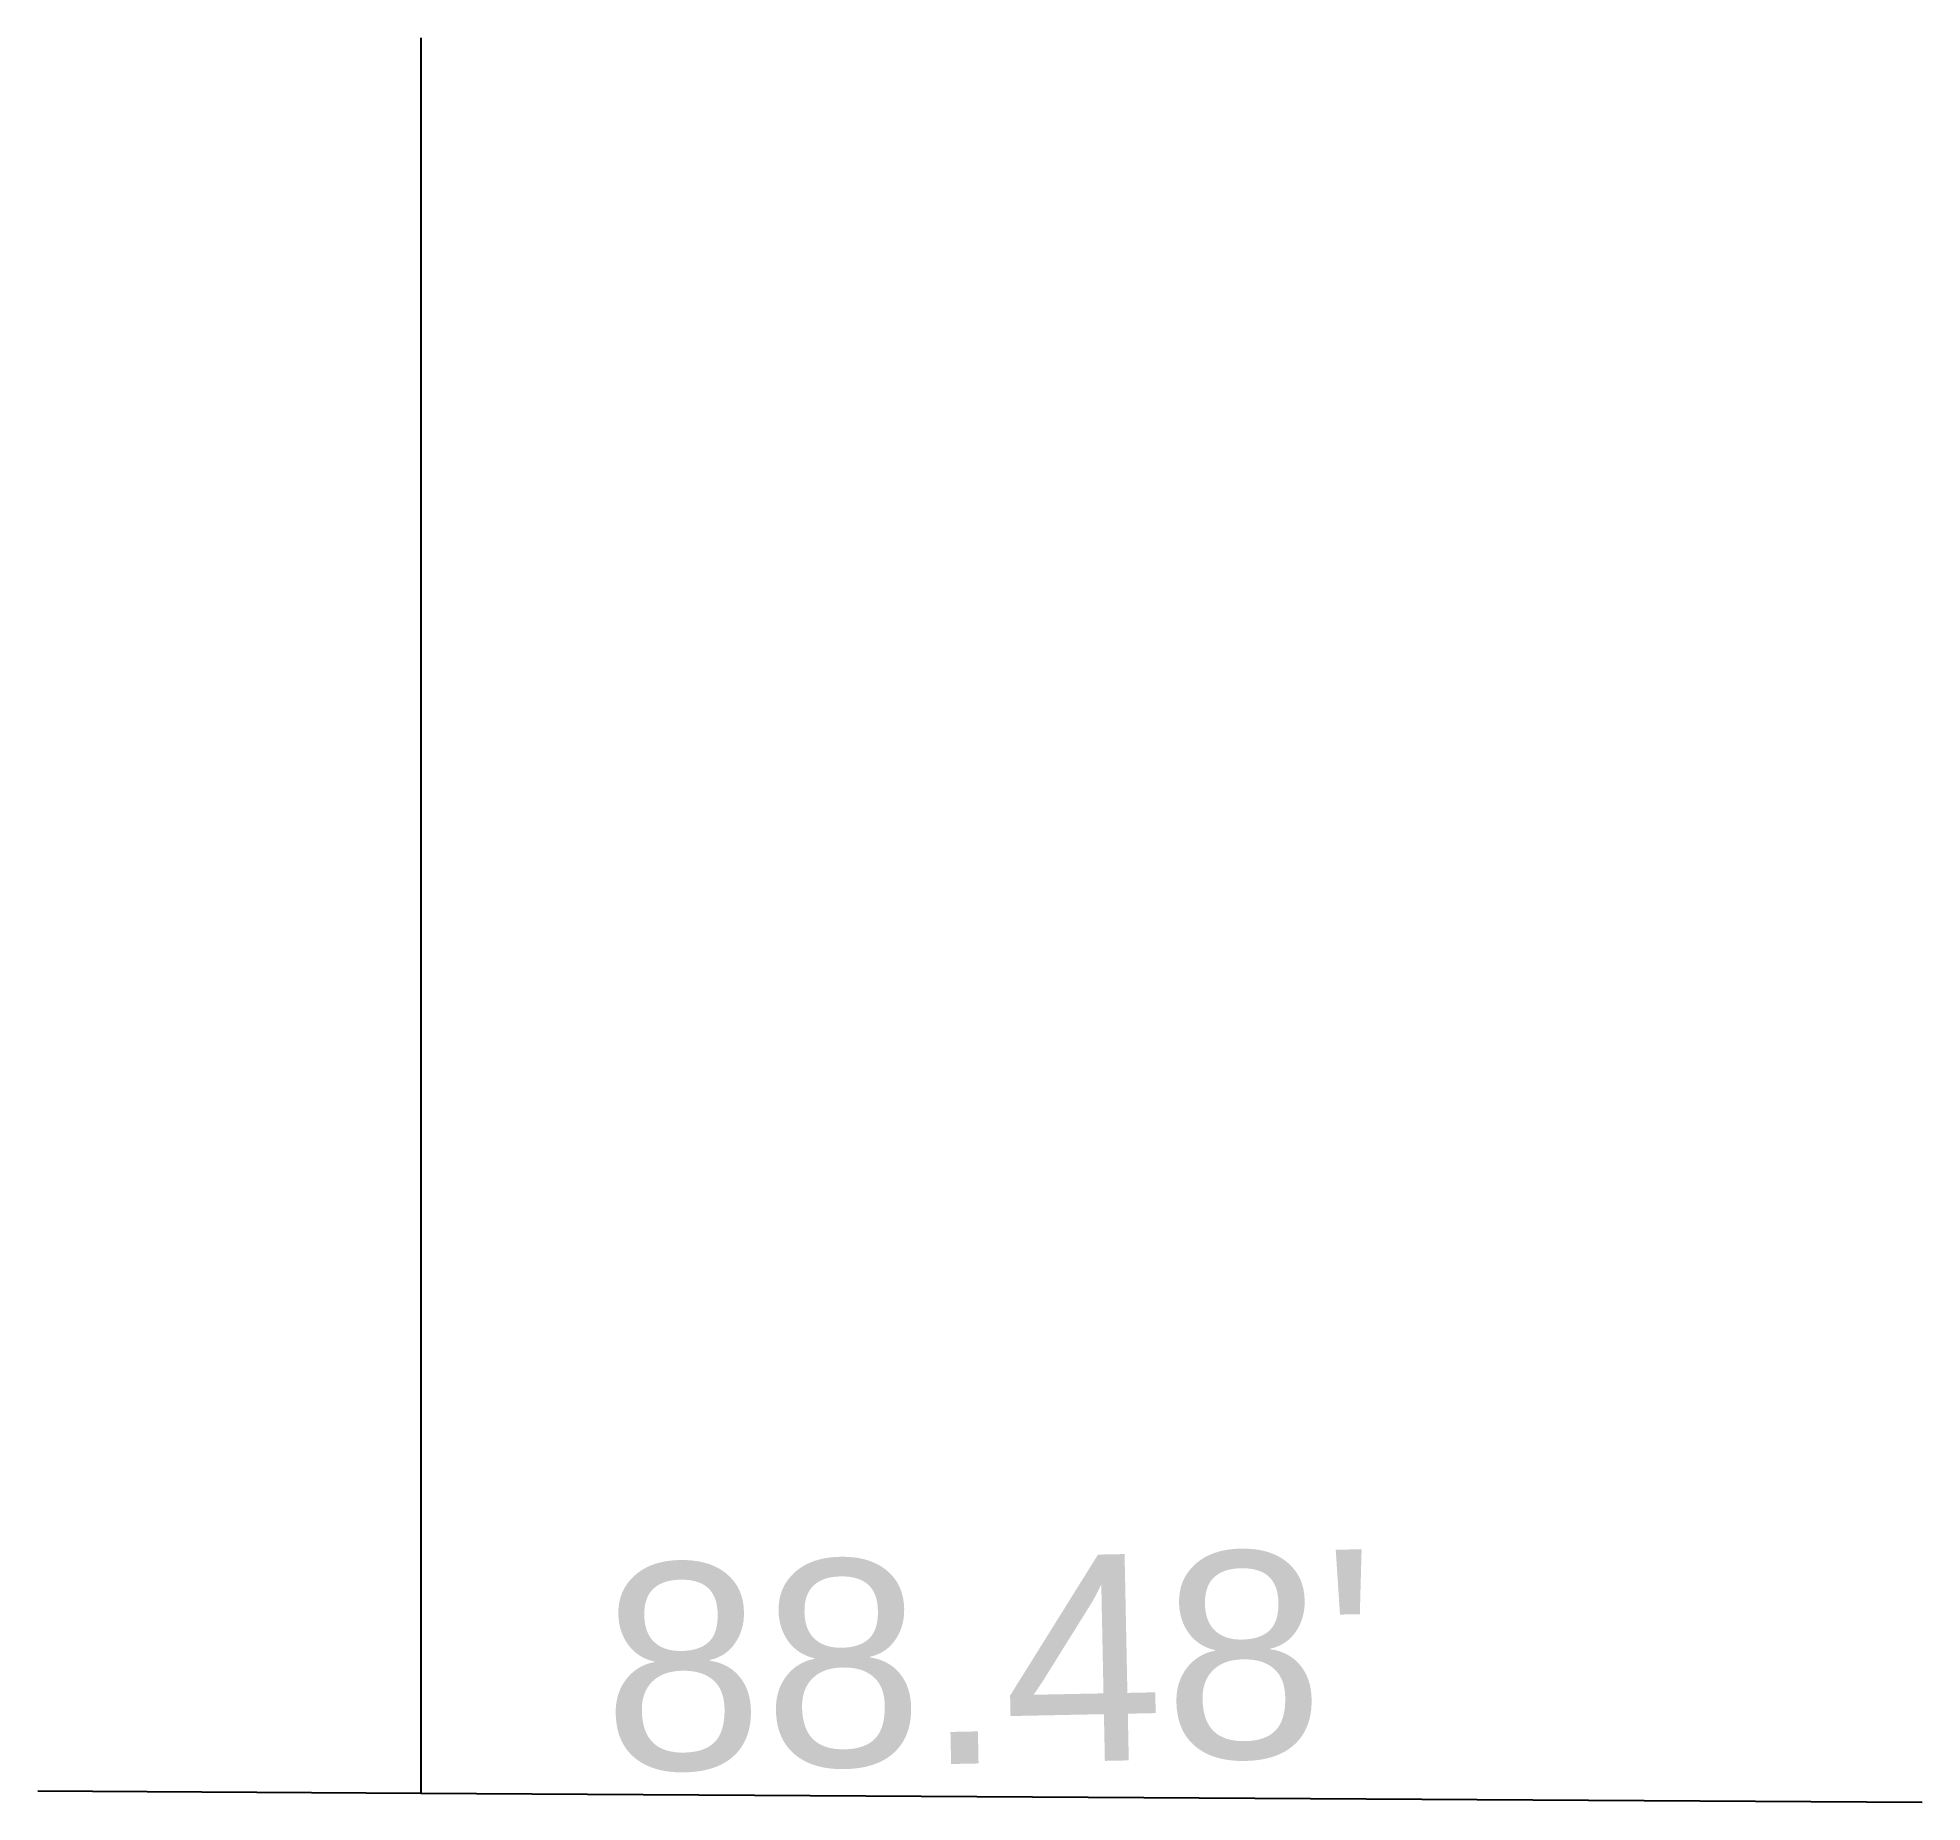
# Model space of a CAD drawing. Extents: x 1 to 247, y 19 to 249.
import ezdxf
from ezdxf.enums import TextEntityAlignment as Align

# ---------------------------------------------------------------- set-up
doc = ezdxf.new("R2010")
doc.units = 0
doc.header["$MEASUREMENT"] = 0
for name, color, linetype in [('PLAT-CURVE', 4, 'CONTINUOUS'), ('PLAT-LINE', 7, 'CONTINUOUS'), ('PLAT-TEXT-DIST', 2, 'CONTINUOUS')]:
    doc.layers.add(name, color=color, linetype=linetype)
doc.styles.add('PLAT', font='arial.ttf')

msp = doc.modelspace()

# ---------------------------------------------------------------- linework, layer by layer
at = {"layer": 'PLAT-CURVE'}
msp.add_arc((125.39, 118.73), 54.5, 89.3695, 89.3695, dxfattribs=at)
at = {"layer": 'PLAT-LINE'}
for p, q in [((51.02, 249), (50.99, 19.95)), ((1, 20.26), (50.99, 19.95)), ((50.99, 19.95), (247, 18.74))]:
    msp.add_line(p, q, dxfattribs=at)

# ---------------------------------------------------------------- texts
at = {"layer": 'PLAT-TEXT-DIST', "style": 'PLAT'}
msp.add_text("88.48'", height=26.927, rotation=1.1664, dxfattribs=at).set_placement((125.06, 50.77), align=Align.TOP_CENTER)

doc.saveas('drawing.dxf')
